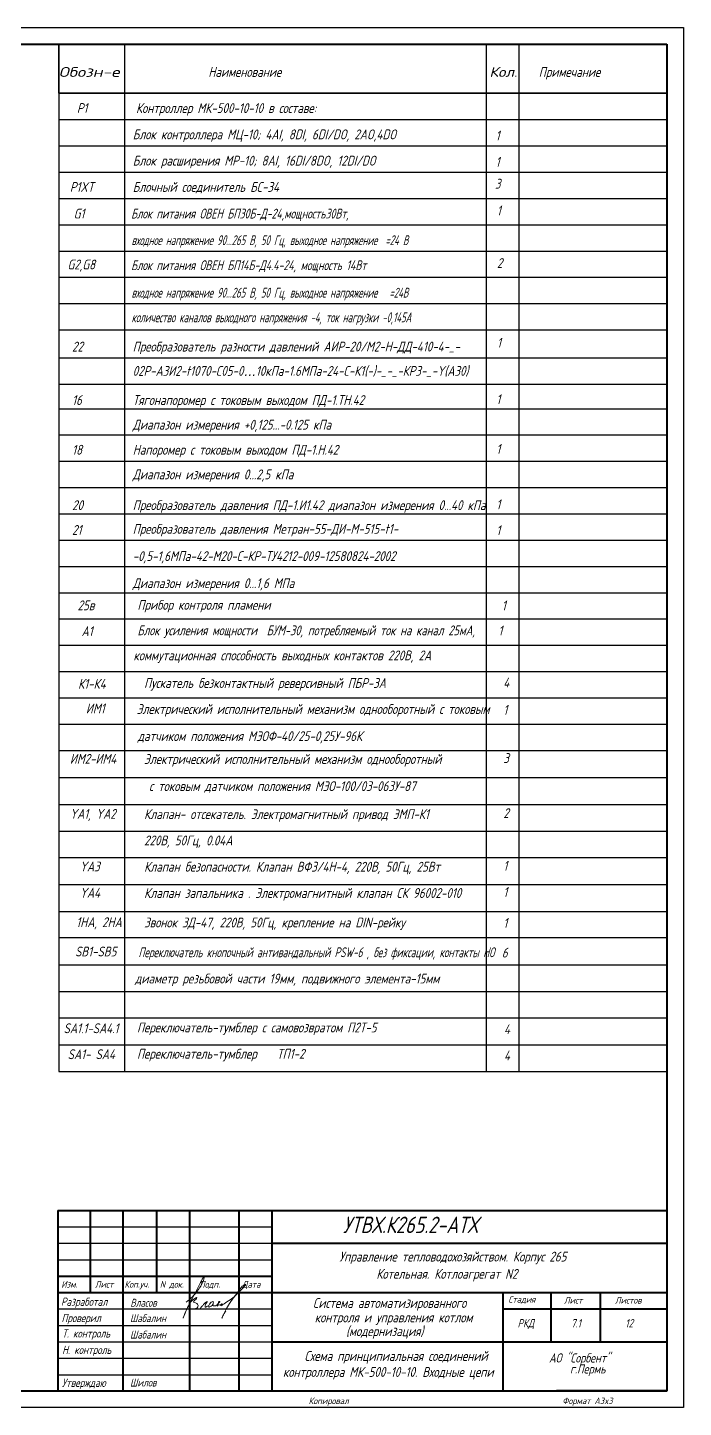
# Model space of a CAD drawing. Header units: millimetres. Extents: x -84 to 511, y 20 to 440.
# Drawn here: x 311.3 to 510.7, y 19.6 to 439.6 of the extents above; entities that cross this region are included whole.
import ezdxf
from ezdxf.enums import TextEntityAlignment as Align

# ---------------------------------------------------------------- set-up
doc = ezdxf.new("R2010")
doc.units = ezdxf.units.MM
doc.layers.add('1', color=7, linetype='Continuous')
doc.layers.add('проводка', color=184, linetype='Continuous')
doc.layers.add('MAIN', color=7, linetype='Continuous', lineweight=50)
doc.layers.add('Текст', color=7, linetype='Continuous', lineweight=50)
doc.styles.get("Standard").update_dxf_attribs({"font": '', "oblique": 15})
doc.styles.get('Standard').set_extended_font_data('GOST type A')

# ---------------------------------------------------------------- blocks, each defined once
blk = doc.blocks.new('Власов')
at = {"layer": 'проводка', "lineweight": 18}
for points in [[(-0.58, 2.47), (1.27, 4.07), (2.73, 5.82), (3.82, 7.33), (4.64, 9.02), (4.84, 10.28), (4.04, 8.93), (3.16, 7.2), (1.39, 3.86), (0.52, 2.26), (-1.55, -2.37), (-0.72, -0.35), (0.34, 1.8), (1.73, 3.31), (2.62, 3.78), (2.31, 3.3), (1.91, 2.96), (1.61, 2.44), (2.21, 2.21), (2.85, 1.83), (2.99, 1.4), (2.77, 0.75), (2.36, 0.49), (2.18, 0.43), (2.07, 0.4), (1.98, 0.4)], [(3.73, 0.66), (4.37, 1.39), (4.91, 2.01), (5.22, 2.29), (5.78, 2.66), (5.59, 2.28), (5.16, 1.05), (5.19, 0.9), (5.7, 1.1), (6.25, 1.38), (6.27, 1.2), (6.3, 1.02), (7.02, 1.21), (7.63, 2.13), (7.63, 2.52), (6.76, 2.22), (6.42, 1.7)]]:
    blk.add_spline(points, degree=3, dxfattribs=at)
for points, knots in [([(9.73, 1.6), (9.73, 1.6), (10.28, 1.61), (10.33, 1.73), (10.3, 1.95), (10.1, 1.88), (9.94, 1.44), (9.82, 1.2), (10.65, 1.75), (14.06, 4.01), (14.83, 4.98), (18.2, 8.2), (16.58, 7.61), (15.42, 5.89), (12.84, 2.54), (12.14, 1.35), (11.17, -0.37), (10.2, -2.51), (10.72, -1.41), (10.96, -1), (11.17, -0.6), (11.31, -0.38), (11.4, -0.29)], [5.202172, 5.202172, 5.202172, 5.202172, 5.207482, 5.981017, 6.074049, 6.477149, 7.534813, 8.416864, 10.873297, 16.080912, 19.105162, 21.731982, 23.469351, 25.755203, 29.311429, 34.513333, 38.416271, 38.862024, 39.053994, 43.961574, 49.897464, 51.239132, 51.239132, 51.239132, 51.239132]), ([(7.53, 1.66), (7.5, 1.54), (7.54, 1.28), (8.01, 1.24), (8.83, 1.57), (9.1, 2.08), (9.9, 2.69), (9.43, 2.64), (9.3, 2.52), (9.14, 2.21), (9.04, 1.25), (8.71, 1.13), (8.92, 1.39), (9.3, 1.54), (9.6, 1.6)], [0, 0, 0, 0, 0.614094, 1.118723, 1.807789, 3.045572, 4.744461, 5.191863, 5.576495, 6.389957, 8.441618, 9.345517, 10.182193, 10.758393, 10.758393, 10.758393, 10.758393])]:
    blk.add_open_spline(points, degree=3, knots=knots, dxfattribs=at)

msp = doc.modelspace()

# ---------------------------------------------------------------- linework, layer by layer
at = {"linetype": 'Continuous'}
for p, q in [((-84.1, 439.62), (510.74, 439.62)), ((510.74, 439.62), (510.74, 19.62)), ((320.74, 419.62), (320.74, 434.62)), ((320.74, 434.62), (505.74, 434.62)), ((320.74, 434.62), (320.74, 419.62)), ((340.74, 434.62), (340.74, 121.87)), ((450.74, 434.62), (450.74, 121.87)), ((460.74, 434.62), (460.74, 121.87)), ((320.74, 419.62), (320.74, 121.87)), ((505.74, 419.62), (320.74, 419.62)), ((320.74, 419.62), (505.74, 419.62)), ((320.74, 411.62), (505.74, 411.62)), ((320.74, 403.62), (505.74, 403.62)), ((320.74, 395.62), (505.74, 395.62)), ((320.74, 387.62), (505.74, 387.62)), ((320.74, 379.62), (505.74, 379.62)), ((320.74, 371.62), (505.74, 371.62)), ((320.74, 363.62), (505.74, 363.62)), ((320.74, 355.62), (505.74, 355.62)), ((320.74, 347.62), (505.74, 347.62)), ((320.74, 339.12), (505.74, 339.12)), ((320.74, 331.12), (505.74, 331.12)), ((320.74, 323.62), (505.74, 323.62)), ((320.74, 315.62), (505.74, 315.62)), ((320.74, 307.62), (505.74, 307.62)), ((320.74, 299.62), (505.74, 299.62)), ((320.74, 291.62), (505.74, 291.62)), ((320.74, 283.62), (505.74, 283.62)), ((320.74, 275.62), (505.74, 275.62)), ((320.74, 267.62), (505.74, 267.62)), ((320.74, 259.62), (505.74, 259.62)), ((320.74, 251.62), (505.74, 251.62)), ((320.74, 243.62), (505.74, 243.62)), ((320.74, 235.62), (505.74, 235.62)), ((320.74, 227.62), (505.74, 227.62)), ((320.74, 219.62), (505.74, 219.62)), ((320.74, 211.37), (505.74, 211.37)), ((320.74, 203.12), (505.74, 203.12)), ((320.74, 195), (505.74, 195)), ((320.74, 187), (505.74, 187)), ((320.74, 178.75), (505.74, 178.75)), ((320.74, 170.62), (505.74, 170.62)), ((320.74, 162.62), (505.74, 162.62)), ((320.74, 162.62), (505.74, 162.62)), ((320.74, 154.37), (505.74, 154.37)), ((320.74, 146.25), (505.74, 146.25)), ((320.74, 138.25), (505.74, 138.25)), ((320.74, 130), (505.74, 130)), ((320.74, 121.87), (505.74, 121.87)), ((510.74, 19.62), (-84.1, 19.62))]:
    msp.add_line(p, q, dxfattribs=at)
at = {"linetype": 'Continuous', "lineweight": 40}
for p, q in [((-64.1, 434.62), (505.74, 434.62)), ((505.74, 434.62), (505.74, 24.62))]:
    msp.add_line(p, q, dxfattribs=at)
at = {"color": 0, "linetype": 'Continuous', "lineweight": 40}
for p, q in [((320.51, 79.58), (505.74, 79.58)), ((330.26, 79.58), (330.26, 54.58)), ((340.26, 79.58), (340.26, 24.58)), ((350.51, 79.58), (350.51, 54.58)), ((360.51, 79.58), (360.51, 24.58)), ((375.51, 79.58), (375.51, 24.58)), ((385.51, 79.58), (385.51, 24.58)), ((385.51, 69.58), (505.51, 69.58)), ((320.51, 59.58), (385.51, 59.58)), ((320.51, 54.58), (505.74, 54.58)), ((385.51, 39.58), (505.51, 39.58))]:
    msp.add_line(p, q, dxfattribs=at)
at = {"color": 0, "linetype": 'ByBlock', "lineweight": 40}
for p, q in [((320.51, 79.58), (320.51, 24.62)), ((455.89, 24.62), (455.89, 54.58)), ((470.51, 39.58), (470.51, 54.58)), ((485.51, 39.58), (485.51, 54.58)), ((455.89, 49.58), (505.89, 49.58))]:
    msp.add_line(p, q, dxfattribs=at)
at = {"color": 0, "linetype": 'Continuous'}
for p, q in [((320.51, 74.58), (385.51, 74.58)), ((320.51, 69.58), (385.51, 69.58)), ((320.51, 64.58), (385.51, 64.58)), ((320.51, 49.58), (385.51, 49.58)), ((320.51, 44.58), (385.51, 44.58)), ((320.51, 44.58), (385.51, 44.58)), ((320.51, 39.58), (385.51, 39.58)), ((320.51, 34.58), (385.51, 34.58)), ((320.51, 29.58), (385.51, 29.58))]:
    msp.add_line(p, q, dxfattribs=at)
at = {"lineweight": 40}
msp.add_line((-68.12, 24.62), (505.76, 24.62), dxfattribs=at)
at = {"color": 7, "lineweight": 40}
msp.add_line((505.74, 24.62, -1), (472.18, 24.62, -1), dxfattribs=at)
at = {"layer": '1', "color": 7, "linetype": 'Continuous', "lineweight": 40}
msp.add_line((432.18, 24.62), (505.74, 24.62), dxfattribs=at)

# ---------------------------------------------------------------- block references
at = {"color": 0, "lineweight": 25}
msp.add_blockref('Власов', (360.12, 49.22, -10), dxfattribs=at)

# ---------------------------------------------------------------- texts
at = {"linetype": 'Continuous', "oblique": 15}
for s, width, p, p2 in [('Обозн-е', 1.526932, (320.74, 424.62), (339.24, 424.62)), ('Кол.', 1.441394, (451.74, 424.62), (460.24, 424.62))]:
    msp.add_text(s, height=3, dxfattribs=dict(at, width=width)).set_placement(p, p2, align=Align.FIT)
for s, height, p in [('Наименование', 3, (366.24, 424.62)), ('Примечание', 3, (466.74, 424.62)), ('Р1', 3, (326.24, 413.62)), ('Контроллер МК-500-10-10 в составе:', 3, (344.24, 413.62)), ('Блок контроллера МЦ-10; 4AI, 8DI, 6DI/DO, 2AO,4DO', 3, (343.24, 405.62)), ('1', 3, (453.62, 405.25)), ('Блок расширения МР-10; 8AI, 16DI/8DO, 12DI/DO', 3, (343.24, 397.62)), ('1', 3, (453.62, 397.25)), ('Р1XT', 3, (324.12, 389.62)), ('Блочный соединитель БС-34', 3, (343.24, 389.62)), ('3', 3, (453.41, 390.59)), ('2', 3, (454.03, 366.45)), ('1', 3, (454.05, 342.2)), ('22', 3, (324.8, 341.03)), ('Преобразователь разности давлений АИР-20/М2-Н-ДД-410-4-_-', 3, (343.24, 341.03)), ('02Р-А3И2-t1070-С05-0…10кПа-1.6МПа-24-С-К1(-)-_-_-КР3-_-Y(A30)', 3, (343.24, 333.62)), ('16', 3, (324.8, 324.75)), ('Тягонапоромер с токовым выходом ПД-1.ТН.42', 3, (343.24, 324.75)), ('1', 3, (453.84, 325)), ('Диапазон измерения +0,125...-0.125 кПа', 3, (343.24, 317.25)), ('18', 3, (324.8, 309.62)), ('Напоромер с токовым выходом ПД-1.Н.42', 3, (343.24, 309.62)), ('1', 3, (453.84, 309.87)), ('Диапазон измерения 0...2,5 кПа', 3, (343.24, 302.12)), ('20', 3, (324.8, 292.75)), ('Преобразователь давления ПД-1.И1.42 диапазон измерения 0...40 кПа', 3, (343.24, 292.75)), ('1', 3, (453.84, 293)), ('21', 3, (324.8, 285.22)), ('Преобразователь давления Метран-55-ДИ-М-515-t1-', 3, (343.24, 285.54)), ('1', 3, (453.84, 285.12)), ('-0,5-1,6МПа-42-М20-С-КР-ТУ4212-009-12580824-2002', 3, (343.24, 277.25)), ('Диапазон измерения 0...1,6 МПа', 3, (343.24, 269)), ('25в', 3, (326.47, 262.26)), ('Прибор контроля пламени', 3, (344.67, 262.41)), ('1', 3, (455.52, 262.24)), ('А1', 3, (327.67, 254.4)), ('1', 3, (454.46, 254.57)), (' коммутационная способность выходных контактов 220В, 2А', 3, (341.92, 247.02)), ('К1-К4', 3, (326.61, 238.37)), ('Пускатель безконтактный реверсивный ПБР-3А', 3, (346.7, 238.62)), ('4', 3, (455.97, 238.75)), ('ИМ1', 3, (328.99, 230.87)), ('Электрический исполнительный механизм однооборотный с токовым', 3, (344.47, 230.7)), ('1', 3, (455.97, 230.46)), (' датчиком положения МЭОФ-40/25-0,25У-96К', 3, (343.21, 222.45)), ('ИМ2-ИМ4', 3, (324.12, 215.55)), ('Электрический исполнительный механизм однооборотный', 3, (346.7, 215.48)), ('3', 3, (455.97, 215.76)), (' с токовым датчиком положения МЭО-100/03-063У-87', 3, (346.7, 207.23)), ('YA1, YA2', 3, (324.12, 198.78)), ('Клапан- отсекатель. Электромагнитный привод ЭМП-К1 ', 3, (346.7, 198.7)), ('2', 3, (455.97, 199.01)), ('220В, 50Гц, 0.04А', 3, (346.7, 190.7)), ('YA3', 3, (327.13, 182.78)), ('Клапан безопасности. Клапан ВФ3/4Н-4, 220В, 50Гц, 25Вт ', 3, (346.7, 182.7)), ('1', 3, (455.97, 183.01)), ('YA4', 3, (327.13, 174.78)), ('Клапан запальника . Электромагнитный клапан СК 96002-010 ', 3, (346.7, 174.7)), ('1', 3, (455.97, 175.01)), ('1НА, 2НА', 3, (326.04, 165.81)), ('Звонок ЗД-47, 220В, 50Гц, крепление на DIN-рейку', 3, (346.7, 165.73)), ('1', 3, (455.97, 165.59)), ('SB1-SB5', 3, (325.7, 156.89)), ('6', 3, (455.52, 156.56)), (' диаметр резьбовой части 19мм, подвижного элемента-15мм', 3, (342.39, 148.66)), ('Управление тепловодохозяйством. Корпус 265', 3, (406.08, 64.03)), ('Котельная. Котлоагрегат N2', 3, (417.35, 58.78)), ('Система автоматизированного ', 3, (398.08, 49.9)), ('контроля и управления котлом', 3, (398.59, 45.5)), ('(модернизация)', 3, (408.13, 41.32)), ('Cхема принципиальная соединений', 3, (395.41, 33.77)), (' контроллера МК-500-10-10. Входные цепи', 3, (387.39, 28.91)), ('Копировал', 2, (396.74, 20.62)), ('Формат A3x3', 2, (473.95, 20.62))]:
    msp.add_text(s, height=height, dxfattribs=at).set_placement(p)
for s, width, p in [('Блок усиления мощности  БУМ-30, потребляемый ток на канал 25мА, ', 0.95, (344.67, 254.65)), ('         Переключатель кнопочный антивандальный PSW-6 , без фиксации, контакты НО', 0.85, (333.21, 156.66))]:
    msp.add_text(s, height=3, dxfattribs=dict(at, width=width)).set_placement(p)
at = {"color": 7, "linetype": 'Continuous', "oblique": 15}
for s, p in [('SA1.1-SA4.1', (322.21, 133.52)), ('Переключатель-тумблер с самовозвратом П2Т-5', (344.55, 133.76)), ('SA1- SA4', (323.45, 125.62)), ('Переключатель-тумблер    ТП1-2', (344.55, 125.76))]:
    msp.add_text(s, height=3, dxfattribs=at).set_placement(p)
at = {"color": 0, "linetype": 'Continuous', "oblique": 15}
for s, height, p in [('УТВХ.К265.2-АТХ', 5, (407.22, 72.69)), ('Изм.', 2, (321.51, 56.08)), ('Лист', 2, (331.76, 56.08)), ('Коп.уч.', 2, (340.76, 56.08)), ('N док.', 2, (351.51, 56.08)), ('Подп.', 2, (363.51, 56.08)), ('Дата', 2, (376.51, 56.08)), ('Разработал', 2.5, (321.42, 50.54)), ('Власов', 2.4, (342.51, 50.28)), ('Стадия', 2, (457.51, 51.49)), ('Лист', 2, (474.45, 51.23)), ('Листов ', 2, (489.96, 51.23)), ('Проверил', 2.5, (321.58, 45.58)), ('Шабалин', 2.4, (342.41, 45.58)), ('Т. контроль', 2.5, (321.77, 40.89)), ('Шабалин', 2.4, (342.41, 40.58)), ('Н. контроль', 2.5, (321.77, 35.89)), ('АО "Сорбент"', 2.8, (469.86, 33.28)), ('г.Пермь', 2.8, (476.26, 29.94)), ('Утверждаю', 2.5, (321.73, 25.85)), ('Шилов', 2.4, (342.41, 25.98))]:
    msp.add_text(s, height=height, dxfattribs=at).set_placement(p)
at = {"layer": 'MAIN', "color": 7, "linetype": 'Continuous', "lineweight": -3, "oblique": 15}
for s, p in [(' G1', (323.74, 381.51)), (' 1', (452.46, 382.44)), (' G2,G8', (321.85, 366.01)), ('4', (456.15, 133.24)), ('4', (456.15, 125.24))]:
    msp.add_text(s, height=3, dxfattribs=at).set_placement(p)
for s, width, p in [('Блок питания ОВЕН БП30Б-Д-24,мощность30Вт,', 0.9, (342.74, 381.51)), ('входное напряжение 90...265 В, 50 Гц, выходное напряжение  =24 В', 0.8, (342.87, 373.41)), ('Блок питания ОВЕН БП14Б-Д4.4-24, мощность 14Вт', 0.9, (342.74, 365.79)), ('входное напряжение 90...265 В, 50 Гц, выходное напряжение   =24В', 0.8, (342.87, 357.43)), ('количество каналов выходного напряжения -4, ток нагрузки -0,145А', 0.8, (342.87, 349.93))]:
    msp.add_text(s, height=3, dxfattribs=dict(at, width=width)).set_placement(p)
at = {"layer": 'Текст', "lineweight": -3, "oblique": 15}
for s, p in [('РКД', (460.31, 44, 10)), ('7.1', (476.56, 44, 10)), ('12', (493.06, 44, 10))]:
    msp.add_text(s, height=2.5, dxfattribs=at).set_placement(p)

doc.saveas('drawing.dxf')
